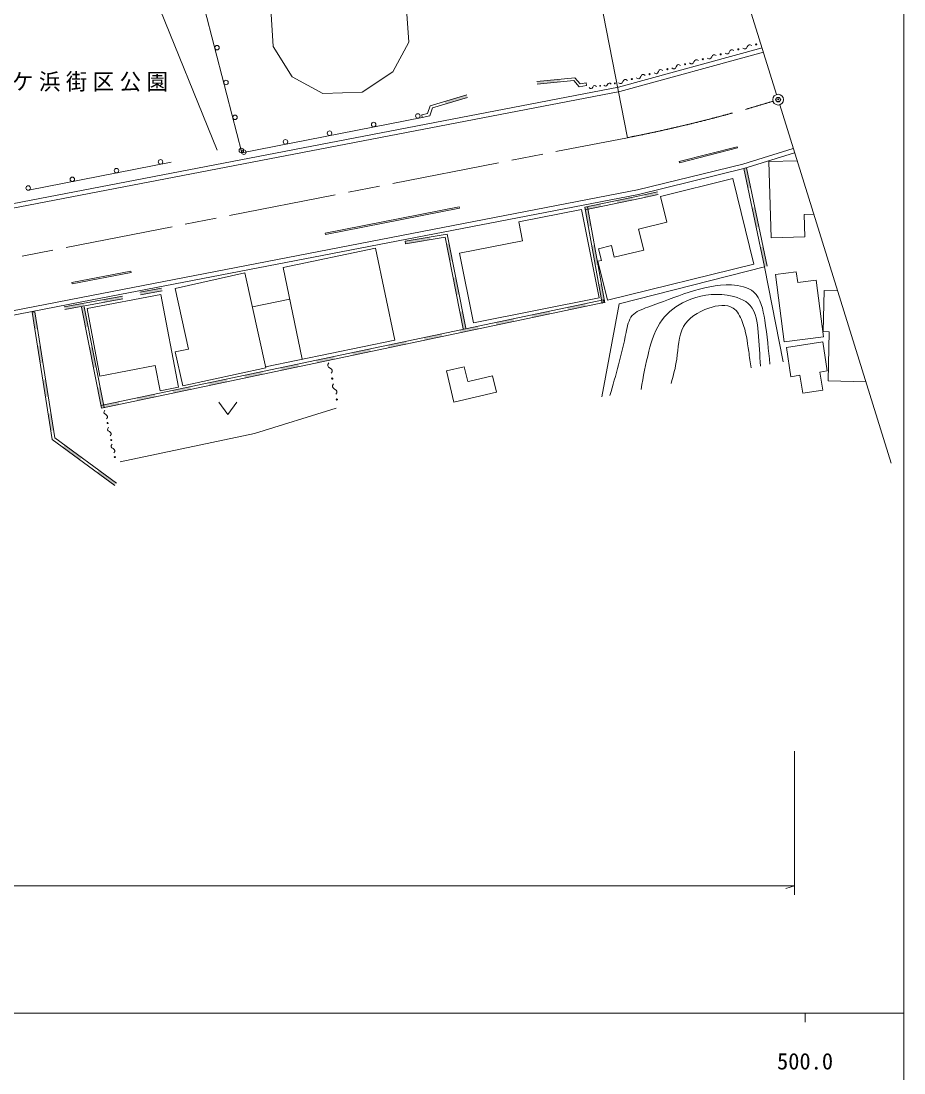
# Model space of a CAD drawing. Units: millimetres, scale not verified. Extents: x 40000 to 680000, y 20000 to 380000.
# Drawn here: x 480801 to 579000, y 198357 to 315378 of the extents above; entities that cross this region are included whole.
import ezdxf
from ezdxf.enums import TextEntityAlignment as Align

# ---------------------------------------------------------------- set-up
doc = ezdxf.new("R2010")
doc.units = ezdxf.units.MM
doc.header["$LTSCALE"] = 1000
doc.header["$PDMODE"] = 32
doc.header["$PDSIZE"] = 500
doc.linetypes.add('CHAIN', pattern=[18.5, 12, -1.5, 3.5, -1.5])
for name, color, linetype, lineweight in [('M-BGD', 7, 'Continuous', 13), ('M-BMK', 2, 'CHAIN', 13), ('M-BMK-SRVR', 3, 'Continuous', 13), ('M-STR-HTXT', 7, 'Continuous', 13), ('M-STR-STRC', 7, 'Continuous', 13), ('M-TTL-BAND', 7, 'Continuous', 13)]:
    doc.layers.add(name, color=color, linetype=linetype, lineweight=lineweight)
doc.layers.add('M-OTRS', color=6, linetype='Continuous')
doc.styles.add('ＭＳ ゴシック', font='')
doc.styles.get('ＭＳ ゴシック').set_extended_font_data('MS Gothic')

msp = doc.modelspace()

# ---------------------------------------------------------------- hatches: boundary and pattern name
at = {"layer": 'M-BGD'}
for points in [[(538201, 308346), (540770, 308599), (540740, 308897), (538171, 308644)], [(530383, 307158), (527908, 306421), (527994, 306134), (530468, 306870)], [(561206, 298981), (561666, 296791), (561960, 296853), (561499, 299043)], [(551590, 296373), (550093, 296035), (550160, 295742), (551656, 296080)], [(545259, 295027), (543494, 294662), (543555, 294369), (545320, 294733)], [(548789, 295755), (547024, 295391), (547085, 295097), (548850, 295462)], [(543494, 294662), (543885, 292524), (544180, 292578), (543789, 294716)], [(562126, 294600), (562587, 292410), (562880, 292472), (562420, 294662)], [(526285, 291347), (523519, 290872), (523570, 290576), (526336, 291051)], [(528791, 288744), (528418, 290629), (528124, 290571), (528497, 288685)], [(544276, 290386), (544666, 288247), (544961, 288301), (544571, 290440)], [(563047, 290219), (563507, 288029), (563801, 288091), (563340, 290281)], [(529538, 284972), (529165, 286858), (528871, 286800), (529244, 284914)], [(496439, 285663), (494030, 285213), (494085, 284918), (496494, 285368)], [(545057, 286109), (545448, 283970), (545743, 284024), (545352, 286163)], [(492072, 284788), (489918, 284389), (489972, 284094), (492126, 284493)], [(487764, 283990), (485609, 283591), (485664, 283296), (487818, 283695)], [(487521, 283545), (487965, 281302), (488259, 281360), (487816, 283603)], [(541644, 283216), (543640, 283635), (543578, 283928), (541582, 283510)], [(482631, 281150), (482332, 283035), (482035, 282988), (482334, 281103)], [(530285, 281201), (529912, 283087), (529617, 283028), (529991, 281143)], [(533658, 281541), (535655, 281960), (535593, 282254), (533597, 281835)], [(537651, 282379), (539647, 282797), (539586, 283091), (537589, 282672)], [(529666, 280704), (531662, 281123), (531601, 281416), (529604, 280998)], [(521681, 279029), (523677, 279448), (523615, 279742), (521619, 279323)], [(525673, 279867), (527670, 280285), (527608, 280579), (525612, 280160)], [(483229, 277380), (482930, 279265), (482633, 279218), (482932, 277333)], [(488409, 279059), (488853, 276816), (489147, 276874), (488703, 279117)], [(517688, 278192), (519684, 278611), (519623, 278904), (517627, 278486)], [(513696, 277355), (515692, 277773), (515630, 278067), (513634, 277648)], [(505710, 275680), (507707, 276099), (507645, 276392), (505649, 275974)], [(509703, 276517), (511699, 276936), (511638, 277230), (509641, 276811)], [(483827, 273610), (483528, 275495), (483231, 275448), (483531, 273563)], [(501718, 274843), (503714, 275261), (503653, 275555), (501656, 275136)], [(489296, 274573), (489740, 272330), (490034, 272389), (489591, 274632)], [(493733, 273168), (495729, 273586), (495667, 273880), (493671, 273461)], [(497725, 274005), (499722, 274424), (499660, 274717), (497664, 274299)], [(489740, 272330), (491736, 272749), (491675, 273043), (489679, 272624)], [(484425, 269840), (484126, 271725), (483830, 271678), (484129, 269793)], [(487552, 266800), (485627, 268216), (485449, 267974), (487374, 266558)], [(491401, 263967), (489476, 265383), (489298, 265141), (491223, 263725)]]:
    msp.add_hatch(color=256, dxfattribs=at).paths.add_polyline_path(points)

# ---------------------------------------------------------------- linework, layer by layer
for p, q in [((505347, 300731), (498927, 325633)), ((538171, 308644), (542391, 309060)), ((542391, 309060), (542986, 308381)), ((538201, 308346), (542267, 308746)), ((542267, 308746), (542873, 308054)), ((542873, 308054), (543708, 308211)), ((542986, 308381), (543652, 308506)), ((543708, 308211), (543652, 308506)), ((530383, 307158), (526319, 305948)), ((530468, 306870), (526552, 305705)), ((526319, 305948), (526024, 305094)), ((526552, 305705), (526252, 304835)), ((505347, 300731), (525420, 304664)), ((526024, 305094), (525360, 304958)), ((525360, 304958), (525420, 304664)), ((526252, 304835), (525420, 304664)), ((560431, 301402), (553985, 299740)), ((560468, 301256), (554023, 299595)), ((560468, 301256), (560431, 301402)), ((481647, 296554), (497494, 299688)), ((554023, 299595), (553985, 299740)), ((563974, 299741), (567120, 299833)), ((561206, 298981), (563507, 288029)), ((561499, 299043), (563801, 288091)), ((551590, 296373), (549574, 295917)), ((551656, 296080), (549637, 295624)), ((549574, 295917), (543494, 294662)), ((549637, 295624), (543555, 294369)), ((552640, 293020), (551938, 295874)), ((529539, 294724), (514617, 291790)), ((529568, 294577), (514646, 291643)), ((529568, 294577), (529539, 294724)), ((543494, 294662), (543555, 294369)), ((543494, 294662), (545448, 283970)), ((543789, 294716), (545743, 284024)), ((568967, 293889), (567908, 293858)), ((567908, 293858), (567981, 291376)), ((536568, 290935), (536150, 293037)), ((549477, 292242), (552640, 293020)), ((514646, 291643), (514617, 291790)), ((528211, 291677), (523519, 290872)), ((530285, 281201), (528211, 291677)), ((550052, 289904), (549477, 292242)), ((523519, 290872), (523570, 290576)), ((527973, 291332), (523570, 290576)), ((529991, 281143), (527973, 291332)), ((529578, 289545), (536568, 290935)), ((545030, 290055), (546465, 290408)), ((546787, 289101), (546465, 290408)), ((545351, 288748), (545030, 290055)), ((546787, 289101), (550052, 289904)), ((544961, 288652), (545351, 288748)), ((493027, 287553), (486449, 286275)), ((493056, 287406), (486478, 286128)), ((493027, 287553), (493056, 287406)), ((567027, 287496), (564697, 287195)), ((567184, 286283), (567027, 287496)), ((486478, 286128), (486449, 286275)), ((496439, 285663), (494030, 285213)), ((569222, 286546), (567184, 286283)), ((492072, 284788), (485609, 283591)), ((492126, 284493), (485664, 283296)), ((496494, 285368), (494085, 284918)), ((506527, 283574), (510683, 284437)), ((570021, 280834), (570124, 285388)), ((570124, 285388), (571620, 285354)), ((487521, 283545), (489740, 272330)), ((487816, 283603), (490034, 272389)), ((489679, 272624), (545575, 284347)), ((489740, 272330), (545636, 284054)), ((545636, 284054), (545575, 284347)), ((482332, 283035), (482035, 282988)), ((484281, 268835), (482035, 282988)), ((484558, 269003), (482332, 283035)), ((497959, 278567), (499415, 278889)), ((497959, 278567), (498794, 274779)), ((495726, 277054), (496263, 274241)), ((530099, 276916), (530483, 275291)), ((530552, 275286), (533240, 275922)), ((533240, 275922), (533672, 274094)), ((567744, 273964), (567424, 275971)), ((574760, 275250), (570562, 275345)), ((491223, 263725), (484281, 268835)), ((491401, 263967), (484558, 269003))]:
    msp.add_line(p, q, dxfattribs=at)
for points in [[(505568, 326927), (508591, 316732), (508830, 312544), (510948, 309159), (514385, 307307), (518742, 307474), (522168, 309744), (523949, 313017), (523680, 316713), (558547, 327419)], [(562066, 312644), (561909, 312728), (561775, 312733), (561662, 312659), (561572, 312506), (561482, 312353), (561369, 312279), (561235, 312284), (561078, 312368)], [(563360, 311932), (547383, 307527), (473119, 293255), (346790, 268424), (319843, 262968), (308737, 260959), (300718, 259979), (290958, 259208), (275621, 259643), (259039, 261197), (224766, 264801), (221634, 268319), (217045, 269114), (213497, 266190), (183566, 270212), (170238, 272103), (158334, 274301), (146226, 277442), (132073, 281926), (123300, 285402), (115383, 288709), (78929, 304515)], [(563212, 312410), (547269, 308014), (473024, 293746), (346692, 268914), (319749, 263459), (308663, 261453), (300668, 260477), (290946, 259708), (275651, 260143), (259088, 261694), (225011, 265278), (221891, 268782), (216905, 269646), (213347, 266715), (183636, 270707), (170318, 272597), (158443, 274789), (146365, 277923), (132241, 282397), (123489, 285866), (115579, 289169), (79128, 304973)], [(558116, 311540), (557959, 311624), (557824, 311629), (557712, 311555), (557622, 311402), (557531, 311249), (557419, 311175), (557285, 311180), (557128, 311264)], [(560091, 312092), (559934, 312176), (559800, 312181), (559687, 312107), (559597, 311954), (559507, 311801), (559394, 311727), (559260, 311732), (559103, 311816)], [(554165, 310436), (554009, 310520), (553874, 310525), (553762, 310451), (553672, 310298), (553581, 310145), (553469, 310071), (553334, 310076), (553178, 310160)], [(556140, 310988), (555984, 311072), (555849, 311077), (555737, 311003), (555647, 310850), (555556, 310697), (555444, 310623), (555309, 310628), (555153, 310712)], [(550215, 309332), (550058, 309416), (549924, 309421), (549812, 309347), (549721, 309194), (549631, 309041), (549518, 308967), (549384, 308972), (549227, 309056)], [(552190, 309884), (552034, 309968), (551899, 309973), (551787, 309899), (551696, 309746), (551606, 309593), (551494, 309519), (551359, 309524), (551203, 309608)], [(544806, 308105), (544688, 308186), (544581, 308202), (544484, 308153), (544398, 308038), (544312, 307924), (544216, 307875), (544109, 307891), (543991, 307972)], [(546437, 308371), (546319, 308452), (546212, 308468), (546115, 308419), (546029, 308304), (545943, 308190), (545847, 308141), (545739, 308157), (545622, 308238)], [(548240, 308780), (548083, 308864), (547949, 308869), (547836, 308795), (547746, 308642), (547656, 308489), (547543, 308415), (547409, 308420), (547252, 308504)], [(299373, 248907), (309917, 250125), (322213, 252105), (376474, 262970), (398742, 267370), (487476, 284623), (549375, 296584), (561072, 299463), (566696, 301199)], [(74307, 293883), (111004, 277913), (126616, 271312), (130403, 269935), (149906, 264496), (160435, 262036), (173001, 259795), (183009, 258474), (212187, 254669), (214030, 251719), (220606, 250882), (224905, 253494), (257873, 249584), (274634, 248212), (287487, 247785), (297717, 248161), (309986, 249630), (322302, 251613), (376571, 262480), (398839, 266879), (487570, 284132), (549482, 296095), (561206, 298981), (566844, 300721)], [(567981, 291376), (564220, 291266), (563974, 299741)], [(551938, 295874), (559980, 297851), (562321, 288329)], [(536150, 293037), (543139, 294427), (545095, 284593)], [(507998, 276902), (522361, 279884), (520240, 290097)], [(520240, 290097), (509952, 287961), (512072, 277748)], [(545095, 284593), (531116, 281813), (529578, 289545)], [(562321, 288329), (546026, 284323), (544961, 288652)], [(545406, 273558), (547331, 283921), (563507, 288029), (565552, 277482)], [(505694, 287350), (497926, 285637), (499415, 278889)], [(498794, 274779), (508018, 276813), (505694, 287350)], [(564697, 287195), (565669, 279688), (570036, 280253), (569222, 286546)], [(488143, 283401), (496352, 284967), (498324, 274634), (496263, 274241)], [(495726, 277054), (489578, 275881), (488143, 283401)], [(569959, 279695), (565918, 279051), (566434, 275813), (567424, 275971)], [(569654, 276326), (570475, 276457), (569959, 279695)], [(570562, 275345), (570686, 280819), (570021, 280834)], [(515292, 276190), (515400, 276367), (515415, 276523), (515336, 276658), (515164, 276773), (514992, 276888), (514914, 277024), (514928, 277180), (515036, 277356)], [(533672, 274094), (528955, 272977), (528133, 276451), (530099, 276916)], [(567744, 273964), (569974, 274320), (569654, 276326)], [(515803, 273858), (515911, 274034), (515926, 274190), (515847, 274326), (515675, 274441), (515504, 274556), (515425, 274692), (515440, 274848), (515548, 275024)], [(502816, 272969), (503816, 271609), (504816, 272969)], [(490322, 271133), (490411, 271276), (490423, 271402), (490360, 271512), (490221, 271606), (490082, 271701), (490019, 271811), (490032, 271937), (490120, 272080)], [(491811, 266326), (506770, 269491), (515848, 272318)], [(490727, 269238), (490815, 269381), (490828, 269508), (490765, 269618), (490626, 269712), (490487, 269806), (490423, 269917), (490436, 270043), (490524, 270186)], [(491131, 267344), (491220, 267487), (491232, 267613), (491169, 267724), (491030, 267818), (490891, 267912), (490828, 268022), (490841, 268149), (490929, 268291)]]:
    msp.add_lwpolyline(points, dxfattribs=at)
for centre, radius in [((502593, 312414), 250), ((562560, 312782), 61.5), ((562560, 312782), 41), ((562560, 312782), 20.5), ((562560, 312782), 2.1), ((558609, 311678), 61.5), ((558609, 311678), 41), ((558609, 311678), 20.5), ((558609, 311678), 2.1), ((560585, 312230), 61.5), ((560585, 312230), 41), ((560585, 312230), 20.5), ((560585, 312230), 2.1), ((554659, 310574), 61.5), ((554659, 310574), 41), ((554659, 310574), 20.5), ((554659, 310574), 2.1), ((556634, 311126), 61.5), ((556634, 311126), 41), ((556634, 311126), 20.5), ((556634, 311126), 2.1), ((548734, 308918), 61.5), ((548734, 308918), 41), ((548734, 308918), 20.5), ((550709, 309470), 61.5), ((550709, 309470), 41), ((550709, 309470), 20.5), ((550709, 309470), 2.1), ((552684, 310022), 61.5), ((552684, 310022), 41), ((552684, 310022), 20.5), ((552684, 310022), 2.1), ((503592, 308540), 250), ((545214, 308171), 49.6), ((545214, 308171), 33), ((545214, 308171), 16.5), ((545214, 308171), 1.7), ((546845, 308437), 49.6), ((546845, 308437), 33), ((546845, 308437), 16.5), ((546845, 308437), 1.7), ((548734, 308918), 2.1), ((504591, 304667), 250), ((524930, 304823), 250), ((515115, 302900), 250), ((520023, 303861), 250), ((510207, 301938), 250), ((505299, 300977), 250), ((505589, 300794), 250), ((496318, 299710), 250), ((491411, 298740), 250), ((486505, 297769), 250), ((481599, 296799), 250), ((515420, 275607), 71.6), ((515420, 275607), 47.8), ((515420, 275607), 23.9), ((515420, 275607), 2.4), ((515931, 273275), 71.6), ((515931, 273275), 47.8), ((515931, 273275), 23.9), ((515931, 273275), 2.4), ((490423, 270659), 58.1), ((490423, 270659), 38.7), ((490423, 270659), 19.4), ((490423, 270659), 1.9), ((490828, 268765), 58.1), ((490828, 268765), 38.7), ((490828, 268765), 19.4), ((490828, 268765), 1.9), ((491232, 266870), 58.1), ((491232, 266870), 38.7), ((491232, 266870), 19.4), ((491232, 266870), 1.9)]:
    msp.add_circle(centre, radius, dxfattribs=at)
for points, knots in [([(546300, 273733), (546946, 275983), (547593, 278233), (548101, 280743), (548240, 281431), (548369, 282139), (548776, 282610), (549179, 283075), (549854, 283308), (550502, 283549), (552116, 284135), (553552, 284691), (555114, 285224), (556641, 285679), (558158, 286114), (559829, 286017), (560726, 285965), (561663, 285767), (562276, 285241), (563079, 284550), (563324, 283295), (563512, 282111), (563788, 280370), (563940, 278784), (564092, 277198)], [0, 0, 0, 0, 1, 1, 1, 2, 2, 2, 3, 3, 3, 4, 4, 4, 5, 5, 5, 6, 6, 6, 7, 7, 7, 8, 8, 8, 8]), ([(549758, 274406), (550011, 275816), (550264, 277227), (550629, 278647), (550951, 279897), (551359, 281154), (552115, 282155), (552783, 283038), (553722, 283722), (554773, 284217), (556186, 284873), (557726, 285119), (559335, 284872), (560327, 284718), (561326, 284393), (561910, 283724), (562550, 282990), (562689, 281841), (562788, 280758), (562909, 279437), (562970, 278214), (563031, 276991)], [0, 0, 0, 0, 1, 1, 1, 2, 2, 2, 3, 3, 3, 4, 4, 4, 5, 5, 5, 6, 6, 6, 7, 7, 7, 7]), ([(553111, 275059), (553350, 275943), (553590, 276827), (553728, 277765), (553912, 279014), (553917, 280358), (554489, 281382), (555026, 282345), (556065, 283025), (557292, 283437), (558236, 283761), (559292, 283918), (559997, 283452), (560480, 283133), (560792, 282535), (561019, 281941), (561443, 280832), (561575, 279732), (561734, 278618), (561820, 278012), (561915, 277402), (562009, 276792)], [0, 0, 0, 0, 1, 1, 1, 2, 2, 2, 3, 3, 3, 4, 4, 4, 5, 5, 5, 6, 6, 6, 7, 7, 7, 7])]:
    msp.add_open_spline(points, degree=3, knots=knots, dxfattribs=at)
at = {"layer": 'M-BMK'}
msp.add_line((467668, 286640), (548243, 302402), dxfattribs=at)
msp.add_arc((517525, 459426), 160000, 281.06909, 287.04883, dxfattribs=at)
at = {"layer": 'M-BMK-SRVR'}
for p, q in [((564829, 307207), (550169, 354381)), ((577569, 266211), (565185, 306061))]:
    msp.add_line(p, q, dxfattribs=at)
for radius in [600, 24]:
    msp.add_circle((565007, 306634), radius, dxfattribs=at)
at = {"layer": 'M-OTRS'}
msp.add_point((565007, 306634), dxfattribs=at)
at = {"layer": 'M-STR-HTXT'}
for p, q in [((542483, 331844), (548243, 302402)), ((566844, 218163), (566844, 234163)), ((74307, 219163), (566844, 219163)), ((566844, 219163), (565844, 218883))]:
    msp.add_line(p, q, dxfattribs=at)
at = {"layer": 'M-STR-STRC'}
msp.add_line((502598, 301021), (489978, 332180), dxfattribs=at)
at = {"layer": 'M-TTL-BAND'}
for p, q in [((579000, 20000), (579000, 370000)), ((40000, 205000), (579000, 205000)), ((568000, 205000), (568000, 204000))]:
    msp.add_line(p, q, dxfattribs=at)

# ---------------------------------------------------------------- texts
at = {"layer": 'M-BGD', "insert": (476809, 307515), "char_height": 1833, "attachment_point": 7, "style": 'ＭＳ ゴシック'}
msp.add_mtext('\\T1.26;\\W0.95;菊ケ浜街区公園', dxfattribs=at)
at = {"layer": 'M-TTL-BAND', "style": 'ＭＳ ゴシック'}
msp.add_text('500.0', height=1833, dxfattribs=at).set_placement((568000, 198195), align=Align.BOTTOM_CENTER)

doc.saveas('drawing.dxf')
